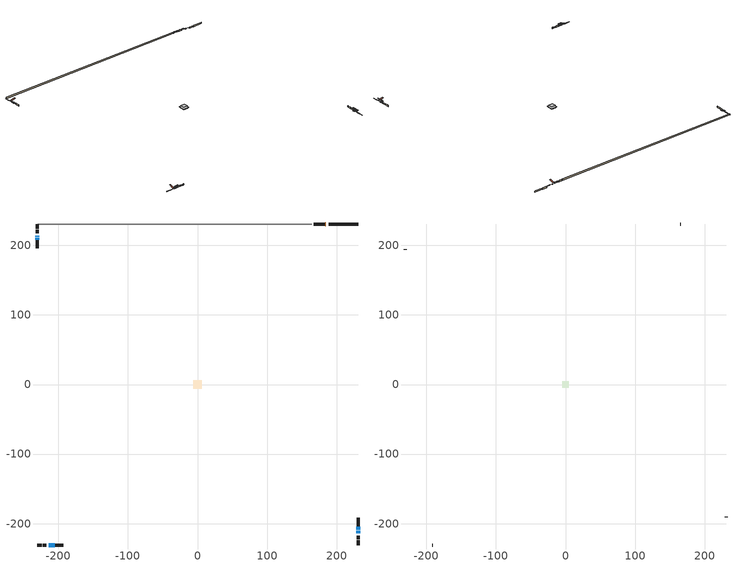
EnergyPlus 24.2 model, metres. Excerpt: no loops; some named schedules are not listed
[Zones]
conditioned space
 floor outside (Floor1 construction): -0.3,-0.3 -0.3,0.3 0.3,0.3 0.3,-0.3 z0.61
 floor adiabatic (AdiabaticFloorConstruction): -5.99,-5.99 -5.99,5.99 5.99,5.99 5.99,-5.99 z0.61
 floor foundation (Slab1 construction): -5.03,-5.03 -5.03,5.03 5.03,5.03 5.03,-5.03 z-1.68
 floor foundation (Slab1 construction 1): -3.5,-3.5 -3.5,3.5 3.5,3.5 3.5,-3.5 z-1.68
 wall outside (RimJoist1 construction): 201.78,230.76 194.69,230.76 / -230.76,-230.76 -223.67,-230.76 / -230.76,230.76 -230.76,223.67 / 230.76,-230.76 230.76,-223.67 z0.61:0.91
 wall outside (RimJoist2 construction): 193.76,230.76 188.67,230.76 / -222.74,-230.76 -217.66,-230.76 / -230.76,222.74 -230.76,217.66 / 230.76,-222.74 230.76,-217.66 z0.61:0.91
 wall outside (AdiabaticWallConstruction 1): 184.59,230.76 183.94,230.76 z0.61:2.64
 wall outside (AdiabaticWallConstruction): -213.58,-230.76 -213.22,-230.76 z0.61:1.83; -212.3,-230.76 -211.23,-230.76 z0.61:1.25; -230.76,213.58 -230.76,212.18 z0.61:1.7; -230.76,211.25 -230.76,210.16 z0.61:1.35; 230.76,-213.58 230.76,-212.3 z0.61:0.94; 230.76,-211.38 230.76,-210.1 z0.61:2.21; 230.76,-209.18 230.76,-207.65 z0.61:2.64; -210.3,-230.76 -209.54,-230.76 z0.61:1.37; -208.61,-230.76 -207.52,-230.76 / -206.59,-230.76 -205.5,-230.76 z0.61:2.52; -230.76,209.23 -230.76,208.37 z0.61:2.11; 230.76,-206.72 230.76,-204.44 z0.61:1.47
 wall outside (Wall1 construction): 183.01,230.76 178.17,230.76 / -204.57,-230.76 -199.73,-230.76 / -230.76,207.44 -230.76,202.6 / 230.76,-203.51 230.76,-198.67 z0.61:3.05
 wall outside (Wall3 construction): 172.96,230.76 166.89,230.76 / -198.8,-230.76 -192.73,-230.76 / -230.76,201.67 -230.76,195.6 / 230.76,-197.74 230.76,-191.67 z0.61:3.05
 wall foundation (FoundationWall1 construction): 212.47,230.76,-1.68 212.47,230.76,0.61 228.93,230.76,0.61 228.93,230.76,0.38 230.76,230.76,0.38 230.76,230.76,-1.68
 wall foundation (FoundationWall2 construction): 211.54,230.76 202.7,230.76 z-1.68:0.61
 wall othersidecoefficients (Wall2 construction): 177.24,230.76 173.89,230.76 z0.61:3.05
 wall adiabatic (Wall5 construction): 164.2,230.76 -229.83,230.76 z0.61:3.05
 window (WindowConstruction 10): -213.57,-230.76 -213.22,-230.76 z0.61:1.83
 window (WindowConstruction 7): -212.3,-230.76 -211.23,-230.76 z0.61:1.24
 window (WindowConstruction 8): -230.76,213.57 -230.76,212.18 z0.61:1.7
 window (WindowConstruction 9): -230.76,211.25 -230.76,210.16 z0.61:1.35
 window (WindowConstruction 11): 230.76,-213.57 230.76,-212.3 z0.61:0.94
 window (WindowConstruction): 230.76,-211.38 230.76,-210.1 z0.61:2.21
 window (WindowConstruction 1): 230.76,-209.18 230.76,-207.65 z0.61:2.64
 window (WindowConstruction 2): -210.3,-230.76 -209.54,-230.76 z0.61:1.37
 window (WindowConstruction 3): -208.61,-230.76 -207.52,-230.76 z0.61:2.51
 window (WindowConstruction 4): -230.76,209.23 -230.76,208.37 z0.61:2.11
 window (WindowConstruction 5): 230.76,-206.72 230.76,-204.44 z0.61:1.47
 window (WindowConstruction 6): -206.59,-230.76 -205.5,-230.76 z0.61:2.51
 door (Door): 184.59,230.76 183.94,230.76 z0.61:2.64
 ceiling adiabatic (AdiabaticFloorConstruction): 5.99,-5.99 5.99,5.99 -5.99,5.99 -5.99,-5.99 z0.61
attic - vented
 floor to conditioned space (Floor2 construction Reversed): -4.33,-4.33 -4.33,4.33 4.33,4.33 4.33,-4.33 z3.05
 wall outside (Wall4 construction): 165.96,230.76 165.13,230.76 / -191.8,-230.76 -190.96,-230.76 / -230.76,194.67 -230.76,193.83 / 230.76,-190.74 230.76,-189.9 z0.61:3.05
 roof outside (Roof1 construction): 185.52,230.76,3.05 185.52,222.32,5.86 187.74,222.32,5.86 187.74,230.76,3.05; -214.5,-230.76,3.05 -214.5,-222.32,5.86 -216.73,-222.32,5.86 -216.73,-230.76,3.05; -230.76,214.5,3.05 -222.32,214.5,5.86 -222.32,216.73,5.86 -230.76,216.73,3.05; 230.76,-214.5,3.05 222.32,-214.5,5.86 222.32,-216.73,5.86 230.76,-216.73,3.05
shading: -209.71,-230.76 -213.82,-230.76 -213.82,-231.22 -209.71,-231.22 z2.76; -230.76,212.03 -230.76,213.72 -231.22,213.72 -231.22,212.03 z1.85; -230.76,210.01 -230.76,211.4 -231.22,211.4 -231.22,210.01 z1.5; 230.76,-207.13 230.76,-218.75 231.22,-218.75 231.22,-207.13 z6.12; 230.76,-207.36 230.76,-214.12 231.22,-214.12 231.22,-207.36 z4.95; 230.76,-204.91 230.76,-211.92 231.22,-211.92 231.22,-204.91 z5.38; -206.8,-230.76 -213.04,-230.76 -213.04,-231.22 -206.8,-231.22 z4.11; -204.78,-230.76 -211.35,-230.76 -211.35,-231.22 -204.78,-231.22 z5.26; -230.76,208.22 -230.76,209.38 -231.22,209.38 -231.22,208.22 z2.26; 230.76,-204.29 230.76,-206.87 231.22,-206.87 231.22,-204.29 z1.62; -204.59,-230.76 -207.5,-230.76 -207.5,-231.22 -204.59,-231.22 z3.43
[Building]
Building 1: Terrain=Suburbs
[Site:Location]
Toronto City Centre_ON: Latitude {deg}=43.63; Longitude {deg}=-79.39; Time Zone {hr}=-5; Elevation {m}=77; Keep Site Location Information=Yes
[Site:GroundTemperature:Shallow]
5.01852, 3.26908, 3.12898, 3.95918, 7.29196, 10.6092, 13.4851, 15.3069, 15.4617, 13.9799, 11.1774, 7.9619
[Site:WaterMainsTemperature]
Calculation Method=Schedule; Temperature Schedule=mains temperature schedule
[Material] Roughness=Rough; Thermal Absorptance=0.9
Name | Thickness {m} | Conductivity {W/m-K} | Density {kg/m3} | Specific Heat {J/kg-K} | Solar Absorptance | Visible Absorptance
asphalt or fiberglass shingles | 0.00635 | 0.162714 | 1121.4 | 1465.45 | 0.4 | 0.4
ceiling loosefill ins | 0.0846667 | 0.0480833 | 16.02 | 1046.75 | 0.7 | 0.7
ceiling stud and cavity | 0.1397 | 0.0989241 | 65.682 | 1177.47 | 0.7 | 0.7
concrete 4.0 in. | 0.1016 | 1.803125 | 2242.8 | 837.4 | 0.7 | 0.7
concrete 8.0 in. | 0.2032 | 1.803125 | 2242.8 | 837.4 | 0.7 | 0.7
door material | 0.04445 | 0.053851 | 512.64 | 1214.23 | 0.7 | 0.7
exterior vertical ins | 0.0457286 | 0.029427 | 32.04 | 1214.23 | 0.7 | 0.7
exterior vertical ins 1 | 0.00516235 | 0.029427 | 32.04 | 1214.23 | 0.7 | 0.7
floor covering | 0.0127 | 0.0433444 | 54.468 | 1339.84 | 0.6 | 0.6
floor rigid ins; rim joist rigid ins; wall rigid ins | 0.051816 | 0.029427 | 32.04 | 1214.23 | 0.7 | 0.7
floor rigid ins 1; wall rigid ins 2 | 0.512978 | 0.029427 | 32.04 | 1214.23 | 0.7 | 0.7
floor stud and cavity | 0.1397 | 0.0894249 | 92.3553 | 1139.71 | 0.7 | 0.7
floor stud and cavity 1 | 0.1397 | 1.75129 | 37.0049 | 1207.88 | 0.7 | 0.7
furniture material conditioned space 1 | 0.1524 | 0.115458 | 640.8 | 1214.23 | 0.6 | 0.6
gypsum board | 0.0127 | 0.160291 | 801 | 837.4 | 0.6 | 0.6
gypsum board 1 | 0.0127 | 0.160291 | 801 | 837.4 | 0.7 | 0.7
osb sheathing 0.5 in. | 0.0127 | 0.115458 | 512.64 | 1214.23 | 0.7 | 0.7
osb sheathing 0.75 in. | 0.01905 | 0.115458 | 512.64 | 1214.23 | 0.7 | 0.7
osb sheathing 2.0 in. | 0.0508 | 0.115458 | 512.64 | 1214.23 | 0.7 | 0.7
rim joist stud and cavity | 0.0508 | 0.0451784 | 125.044 | 1163.47 | 0.6 | 0.6
rim joist stud and cavity 1 | 0.0508 | 0.0352871 | 125.044 | 1163.47 | 0.6 | 0.6
wall rigid ins 1 | 0.051816 | 0.029427 | 32.04 | 1214.23 | 0.4 | 0.4
wall stud and cavity | 0.1397 | 0.168448 | 139.0536 | 1170.24 | 0.7 | 0.7
wall stud and cavity 1 | 0.1397 | 0.220667 | 139.0536 | 1170.24 | 0.7 | 0.7
wall stud and cavity 2 | 0.1397 | 0.224124 | 139.0536 | 1170.24 | 0.7 | 0.7
wall stud and cavity 3 | 0.0889 | 6.1454 | 50.32683 | 1063.81 | 0.6 | 0.6
wall stud and cavity 4 | 0.1397 | 0.177674 | 139.0536 | 1170.24 | 0.7 | 0.7
wall stud and cavity 5 | 0.0889 | 0.380278 | 52.3479 | 1209.89 | 0.7 | 0.7
wall stud and cavity 6 | 0.0889 | 0.391764 | 83.0341 | 1211.67 | 0.7 | 0.7
wood siding | 0.0254 | 0.102417 | 544.68 | 1172.36 | 0.4 | 0.4
wood siding 1 | 0.00254 | 0.102417 | 544.68 | 1172.36 | 0.4 | 0.4
wood siding 2; wood siding 3; wood siding 4 | 0.0254 | 0.102417 | 544.68 | 1172.36 | 0.7 | 0.7
[WindowMaterial:SimpleGlazingSystem]
Name | U-Factor {W/m2-K} | Solar Heat Gain Coefficient
WindowMaterial | 3.04965 | 0.62
WindowMaterial 1 | 2.248488 | 0.54
WindowMaterial 10 | 2.79869 | 0.29
WindowMaterial 2 | 2.43132 | 0.48
WindowMaterial 3 | 3.05249 | 0.62
WindowMaterial 4 | 2.18206 | 0.61
WindowMaterial 5 | 2.43813 | 0.5
WindowMaterial 6 | 2.56191 | 0.42
WindowMaterial 7 | 3.05874 | 0.6
WindowMaterial 8 | 2.481286 | 0.48
WindowMaterial 9 | 4.7434 | 0.64
[Construction]
AdiabaticFloorConstruction: floor stud and cavity 1, floor rigid ins 1, osb sheathing 0.75 in., floor covering
AdiabaticWallConstruction: wood siding 3, wall rigid ins 2, wall stud and cavity 5, gypsum board
AdiabaticWallConstruction 1: wood siding 4, wall rigid ins 2, wall stud and cavity 5, gypsum board
Door: door material
Floor1 construction: floor stud and cavity, floor rigid ins, osb sheathing 0.75 in., floor covering
Floor2 construction Reversed: gypsum board, ceiling stud and cavity, ceiling loosefill ins
FoundationWall1 construction; FoundationWall2 construction: concrete 8.0 in., gypsum board 1
furniture construction conditioned space 1: furniture material conditioned space 1
PartitionWallConstruction: gypsum board, wall stud and cavity 6, gypsum board
RimJoist1 construction: wood siding 2, osb sheathing 2.0 in., rim joist stud and cavity
RimJoist2 construction: wood siding 2, rim joist rigid ins, osb sheathing 2.0 in., rim joist stud and cavity 1
Roof1 construction: asphalt or fiberglass shingles
Slab1 construction; Slab1 construction 1: concrete 4.0 in.
Wall1 construction: wood siding, wall rigid ins, osb sheathing 0.5 in., wall stud and cavity, gypsum board
Wall2 construction: wall rigid ins 1, osb sheathing 0.5 in., wall stud and cavity 1, gypsum board
Wall3 construction: wood siding, wall rigid ins, osb sheathing 0.5 in., wall stud and cavity 2, gypsum board
Wall4 construction: wood siding 1, wall stud and cavity 3
Wall5 construction: wall rigid ins 1, osb sheathing 0.5 in., wall stud and cavity 4, gypsum board
WindowConstruction: WindowMaterial
WindowConstruction 1: WindowMaterial 1
WindowConstruction 10: WindowMaterial 9
WindowConstruction 11: WindowMaterial 10
WindowConstruction 2: WindowMaterial 2
WindowConstruction 3; WindowConstruction 6: WindowMaterial 3
WindowConstruction 4: WindowMaterial 4
WindowConstruction 5: WindowMaterial 5
WindowConstruction 7: WindowMaterial 6
WindowConstruction 8: WindowMaterial 7
WindowConstruction 9: WindowMaterial 8
[Zone] Multiplier=1; Part of Total Floor Area=Yes
Name | Volume {m3}
attic - vented | 34.2806
conditioned space | 557.7
[Space]
Name | Zone | Volume {m3}
attic - vented 1 | attic - vented | 34.2806
conditioned space 1 | conditioned space | 557.7
[ZoneInfiltration:EffectiveLeakageArea]
infil attic - vented 1: Zone or Space=attic - vented 1; Schedule=Always On Discrete; Effective Air Leakage Area {cm2}=3160.84; Stack Coefficient=0.000365174; Wind Coefficient=1.29113e-05
[ZoneMixing]
whole house fan mix: Zone or Space=attic - vented; Schedule=Always On Continuous; Design Flow Rate Calculation Method=Flow/Zone; Design Flow Rate {m3/s}=0; Source Zone or Space=conditioned space
[SurfaceProperty:ExposedFoundationPerimeter] Exposed Perimeter Calculation Method=TotalExposedPerimeter
Name | Total Exposed Perimeter {m}
Slab1 | 18.288
Slab1 1 | 8.83899
[SurfaceProperty:OtherSideCoefficients]
other non-freezing space: Combined Convective/Radiative Film Coefficient {W/m2-K}=8.35; Constant Temperature Coefficient=1; External Dry-Bulb Temperature Coefficient=0; Ground Temperature Coefficient=0; Wind Speed Coefficient=0; Zone Air Temperature Coefficient=0; Constant Temperature Schedule=other non-freezing space; Previous Other Side Temperature Coefficient=0
[InternalMass] Zone or ZoneList=conditioned space; Space or SpaceList=conditioned space 1
Name | Construction | Surface Area {m2}
furniture mass conditioned space 1 | furniture construction conditioned space 1 | 117.564
partition wall mass | PartitionWallConstruction | 293.909
[Lights]
interior lighting: Zone or ZoneList or Space or SpaceList=conditioned space 1; Schedule=interior lighting schedule; Design Level Calculation Method=LightingLevel; Lighting Level {W}=343.2; Return Air Fraction=0; Fraction Radiant=0.6; Fraction Visible=0.2; Fraction Replaceable=1
[People]
occupants: Zone or ZoneList or Space or SpaceList=conditioned space 1; Number of People Schedule=occupants schedule; Number of People Calculation Method=People; Number of People=3; Fraction Radiant=0.314171; Sensible Heat Fraction=0.56303; Activity Level Schedule=occupants activity schedule; Carbon Dioxide Generation Rate {m3/s-W}=0; Enable ASHRAE 55 Comfort Warnings=No; Mean Radiant Temperature Calculation Type=EnclosureAveraged
[ElectricEquipment] Zone or ZoneList or Space or SpaceList=conditioned space 1; Design Level Calculation Method=EquipmentLevel
Name | Schedule | Design Level {W} | Fraction Latent | Fraction Radiant | Fraction Lost
clothes dryer | clothes dryer schedule | 140.772 | 0.015 | 0.081 | 0.85
clothes washer | clothes washer schedule | 32.1985 | 0.03 | 0.162 | 0.7
cooking range | cooking range schedule | 208.969 | 0.08 | 0.432 | 0.2
dishwasher | dishwasher schedule | 66.8632 | 0.3 | 0.18 | 0.4
fridge | fridge schedule | 72.9452 | 0 | 0.6 | 0
mech vent bath fan 0 | mech vent bath fan 0 schedule | 50.2 | 0 | 0 | 1
mech vent bath fan 1 | mech vent bath fan 1 schedule | 50.2 | 0 | 0 | 1
mech vent house fan | mech vent house fan schedule | 0 | 0 | 0 | 1
mech vent house fan cfis | mech vent house fan cfis schedule | 0 | 0 | 0 | 0
misc plug loads | misc plug loads schedule | 494.7 | 0.045 | 0.513 | 0.1
whole house fan | Always On Discrete | 0 | 0 | 0 | 1
[OtherEquipment] Zone or ZoneList or Space or SpaceList=conditioned space 1; Design Level Calculation Method=EquipmentLevel
Name | Fuel Type | Schedule | Design Level {W} | Fraction Latent | Fraction Radiant | Fraction Lost
clothes dryer 1 | Electricity | clothes dryer schedule | 0 | 0.015 | 0.081 | 0.85
cooking range 1 | Electricity | cooking range schedule | 0 | 0.08 | 0.432 | 0.2
general water use latent | None | general water use schedule | 59.3978 | 1 | 0 | 0
general water use sensible | None | general water use schedule | -58.539 | 0 | 0.6 | 0
mech vent house fan latent load | None | Always On Discrete | 0 | 1 | 0 | 0
mech vent house fan sensible load | None | Always On Discrete | 0 | 0 | 0 | 0
water heater energy adjustment1 | NaturalGas | Always On Discrete | 0.01 | 0 | 0 | 1
[ZoneInfiltration:DesignFlowRate] Zone or ZoneList or Space or SpaceList=conditioned space 1; Schedule=Always On Discrete; Design Flow Rate Calculation Method=Flow/Zone; Design Flow Rate {m3/s}=0
infil flow; natural vent flow; whole house fan flow
[Foundation:Kiva] Initial Indoor Air Temperature {C}=18; Wall Height Above Grade {m}=0.609996; Wall Depth Below Slab {m}=0.2032; Custom Block Depth 1 {m}=2.28999; Custom Block X Position 1 {m}=0.2159; Custom Block Z Position 1 {m}=0
Name | Custom Block Material Name 1
Foundation Kiva 1 | exterior vertical ins
Foundation Kiva 2 | exterior vertical ins 1
[Foundation:Kiva:Settings]
Soil Conductivity {W/m-K}=0.849921; Soil Density {kg/m3}=1842.3; Soil Specific Heat {J/kg-K}=418.7; Ground Solar Absorptivity=0.9; Ground Thermal Absorptivity=0.9; Ground Surface Roughness {m}=0.03; Far-Field Width {m}=40; Deep-Ground Boundary Condition=ZeroFlux; Deep-Ground Depth {m}=40; Minimum Cell Dimension {m}=0.2; Maximum Cell Growth Coefficient=3; Simulation Timestep=Timestep
[Exterior:Lights]
exterior lighting: Schedule=exterior lighting schedule; Design Level {W}=75.6
[Schedule:Constant]
Name | Hourly Value
Always On Continuous; mech vent house fan schedule; mech vent house fan cfis schedule; Always On Discrete | 1
other non-freezing space; fridge schedule | 0
occupants activity schedule | 117.228
[Schedule:Week:Daily]
interior lighting schedule Week Rule - Jan1-Jan27: interior lighting schedule day, interior lighting schedule day, interior lighting schedule day, interior lighting schedule day, interior lighting schedule day, interior lighting schedule day, interior lighting schedule day, interior lighting schedule default day, interior lighting schedule default day, interior lighting schedule default day, interior lighting schedule default day, interior lighting schedule default day
interior lighting schedule Week Rule - Jan28-Feb3: interior lighting schedule day, interior lighting schedule day, interior lighting schedule day, interior lighting schedule day, interior lighting schedule day 1, interior lighting schedule day 1, interior lighting schedule day 1, interior lighting schedule default day, interior lighting schedule default day, interior lighting schedule default day, interior lighting schedule default day, interior lighting schedule default day
interior lighting schedule Week Rule - Feb4-Feb24: interior lighting schedule day 1, interior lighting schedule day 1, interior lighting schedule day 1, interior lighting schedule day 1, interior lighting schedule day 1, interior lighting schedule day 1, interior lighting schedule day 1, interior lighting schedule default day, interior lighting schedule default day, interior lighting schedule default day, interior lighting schedule default day, interior lighting schedule default day
interior lighting schedule Week Rule - Feb25-Mar3: interior lighting schedule day 1, interior lighting schedule day 1, interior lighting schedule day 1, interior lighting schedule day 1, interior lighting schedule day 2, interior lighting schedule day 2, interior lighting schedule day 2, interior lighting schedule default day, interior lighting schedule default day, interior lighting schedule default day, interior lighting schedule default day, interior lighting schedule default day
interior lighting schedule Week Rule - Mar4-Mar31: interior lighting schedule day 2, interior lighting schedule day 2, interior lighting schedule day 2, interior lighting schedule day 2, interior lighting schedule day 2, interior lighting schedule day 2, interior lighting schedule day 2, interior lighting schedule default day, interior lighting schedule default day, interior lighting schedule default day, interior lighting schedule default day, interior lighting schedule default day
interior lighting schedule Week Rule - Apr1-Apr28: interior lighting schedule day 3, interior lighting schedule day 3, interior lighting schedule day 3, interior lighting schedule day 3, interior lighting schedule day 3, interior lighting schedule day 3, interior lighting schedule day 3, interior lighting schedule default day, interior lighting schedule default day, interior lighting schedule default day, interior lighting schedule default day, interior lighting schedule default day
interior lighting schedule Week Rule - Apr29-May5: interior lighting schedule day 3, interior lighting schedule day 3, interior lighting schedule day 4, interior lighting schedule day 4, interior lighting schedule day 4, interior lighting schedule day 4, interior lighting schedule day 4, interior lighting schedule default day, interior lighting schedule default day, interior lighting schedule default day, interior lighting schedule default day, interior lighting schedule default day
interior lighting schedule Week Rule - May6-May26: interior lighting schedule day 4, interior lighting schedule day 4, interior lighting schedule day 4, interior lighting schedule day 4, interior lighting schedule day 4, interior lighting schedule day 4, interior lighting schedule day 4, interior lighting schedule default day, interior lighting schedule default day, interior lighting schedule default day, interior lighting schedule default day, interior lighting schedule default day
interior lighting schedule Week Rule - May27-Jun2: interior lighting schedule day 4, interior lighting schedule day 4, interior lighting schedule day 4, interior lighting schedule day 4, interior lighting schedule day 4, interior lighting schedule day 5, interior lighting schedule day 5, interior lighting schedule default day, interior lighting schedule default day, interior lighting schedule default day, interior lighting schedule default day, interior lighting schedule default day
interior lighting schedule Week Rule - Jun3-Jun30: interior lighting schedule day 5, interior lighting schedule day 5, interior lighting schedule day 5, interior lighting schedule day 5, interior lighting schedule day 5, interior lighting schedule day 5, interior lighting schedule day 5, interior lighting schedule default day, interior lighting schedule default day, interior lighting schedule default day, interior lighting schedule default day, interior lighting schedule default day
interior lighting schedule Week Rule - Jul1-Jul28: interior lighting schedule day 6, interior lighting schedule day 6, interior lighting schedule day 6, interior lighting schedule day 6, interior lighting schedule day 6, interior lighting schedule day 6, interior lighting schedule day 6, interior lighting schedule default day, interior lighting schedule default day, interior lighting schedule default day, interior lighting schedule default day, interior lighting schedule default day
interior lighting schedule Week Rule - Jul29-Aug4: interior lighting schedule day 6, interior lighting schedule day 6, interior lighting schedule day 6, interior lighting schedule day 7, interior lighting schedule day 7, interior lighting schedule day 7, interior lighting schedule day 7, interior lighting schedule default day, interior lighting schedule default day, interior lighting schedule default day, interior lighting schedule default day, interior lighting schedule default day
interior lighting schedule Week Rule - Aug5-Aug25: interior lighting schedule day 7, interior lighting schedule day 7, interior lighting schedule day 7, interior lighting schedule day 7, interior lighting schedule day 7, interior lighting schedule day 7, interior lighting schedule day 7, interior lighting schedule default day, interior lighting schedule default day, interior lighting schedule default day, interior lighting schedule default day, interior lighting schedule default day
interior lighting schedule Week Rule - Aug26-Sep1: interior lighting schedule day 7, interior lighting schedule day 7, interior lighting schedule day 7, interior lighting schedule day 7, interior lighting schedule day 7, interior lighting schedule day 7, interior lighting schedule day 8, interior lighting schedule default day, interior lighting schedule default day, interior lighting schedule default day, interior lighting schedule default day, interior lighting schedule default day
interior lighting schedule Week Rule - Sep2-Sep29: interior lighting schedule day 8, interior lighting schedule day 8, interior lighting schedule day 8, interior lighting schedule day 8, interior lighting schedule day 8, interior lighting schedule day 8, interior lighting schedule day 8, interior lighting schedule default day, interior lighting schedule default day, interior lighting schedule default day, interior lighting schedule default day, interior lighting schedule default day
interior lighting schedule Week Rule - Sep30-Oct6: interior lighting schedule day 8, interior lighting schedule day 9, interior lighting schedule day 9, interior lighting schedule day 9, interior lighting schedule day 9, interior lighting schedule day 9, interior lighting schedule day 9, interior lighting schedule default day, interior lighting schedule default day, interior lighting schedule default day, interior lighting schedule default day, interior lighting schedule default day
interior lighting schedule Week Rule - Oct7-Oct27: interior lighting schedule day 9, interior lighting schedule day 9, interior lighting schedule day 9, interior lighting schedule day 9, interior lighting schedule day 9, interior lighting schedule day 9, interior lighting schedule day 9, interior lighting schedule default day, interior lighting schedule default day, interior lighting schedule default day, interior lighting schedule default day, interior lighting schedule default day
interior lighting schedule Week Rule - Oct28-Nov3: interior lighting schedule day 9, interior lighting schedule day 9, interior lighting schedule day 9, interior lighting schedule day 9, interior lighting schedule day 10, interior lighting schedule day 10, interior lighting schedule day 10, interior lighting schedule default day, interior lighting schedule default day, interior lighting schedule default day, interior lighting schedule default day, interior lighting schedule default day
interior lighting schedule Week Rule - Nov4-Nov24: interior lighting schedule day 10, interior lighting schedule day 10, interior lighting schedule day 10, interior lighting schedule day 10, interior lighting schedule day 10, interior lighting schedule day 10, interior lighting schedule day 10, interior lighting schedule default day, interior lighting schedule default day, interior lighting schedule default day, interior lighting schedule default day, interior lighting schedule default day
interior lighting schedule Week Rule - Nov25-Dec1: interior lighting schedule day 10, interior lighting schedule day 10, interior lighting schedule day 10, interior lighting schedule day 10, interior lighting schedule day 10, interior lighting schedule day 10, interior lighting schedule day 11, interior lighting schedule default day, interior lighting schedule default day, interior lighting schedule default day, interior lighting schedule default day, interior lighting schedule default day
interior lighting schedule Week Rule - Dec2-Dec31: interior lighting schedule day 11, interior lighting schedule day 11, interior lighting schedule day 11, interior lighting schedule day 11, interior lighting schedule day 11, interior lighting schedule day 11, interior lighting schedule day 11, interior lighting schedule default day, interior lighting schedule default day, interior lighting schedule default day, interior lighting schedule default day, interior lighting schedule default day
occupants schedule Week Rule - Jan1-Dec31: occupants schedule day, occupants schedule day, occupants schedule day, occupants schedule day, occupants schedule day, occupants schedule day, occupants schedule day, occupants schedule default day, occupants schedule default day, occupants schedule default day, occupants schedule default day, occupants schedule default day
clothes dryer schedule Week Rule - Jan1-Dec31: clothes dryer schedule day, clothes dryer schedule day, clothes dryer schedule day, clothes dryer schedule day, clothes dryer schedule day, clothes dryer schedule day, clothes dryer schedule day, clothes dryer schedule default day, clothes dryer schedule default day, clothes dryer schedule default day, clothes dryer schedule default day, clothes dryer schedule default day
clothes washer schedule Week Rule - Jan1-Dec31: clothes washer schedule day, clothes washer schedule day, clothes washer schedule day, clothes washer schedule day, clothes washer schedule day, clothes washer schedule day, clothes washer schedule day, clothes washer schedule default day, clothes washer schedule default day, clothes washer schedule default day, clothes washer schedule default day, clothes washer schedule default day
cooking range schedule Week Rule - Jan1-Dec31: cooking range schedule day, cooking range schedule day, cooking range schedule day, cooking range schedule day, cooking range schedule day, cooking range schedule day, cooking range schedule day, cooking range schedule default day, cooking range schedule default day, cooking range schedule default day, cooking range schedule default day, cooking range schedule default day
dishwasher schedule Week Rule - Jan1-Dec31: dishwasher schedule day, dishwasher schedule day, dishwasher schedule day, dishwasher schedule day, dishwasher schedule day, dishwasher schedule day, dishwasher schedule day, dishwasher schedule default day, dishwasher schedule default day, dishwasher schedule default day, dishwasher schedule default day, dishwasher schedule default day
mech vent bath fan 0 schedule Week Rule - Jan1-Dec31: mech vent bath fan 0 schedule day, mech vent bath fan 0 schedule day, mech vent bath fan 0 schedule day, mech vent bath fan 0 schedule day, mech vent bath fan 0 schedule day, mech vent bath fan 0 schedule day, mech vent bath fan 0 schedule day, mech vent bath fan 0 schedule default day, mech vent bath fan 0 schedule default day, mech vent bath fan 0 schedule default day, mech vent bath fan 0 schedule default day, mech vent bath fan 0 schedule default day
mech vent bath fan 1 schedule Week Rule - Jan1-Dec31: mech vent bath fan 1 schedule day, mech vent bath fan 1 schedule day, mech vent bath fan 1 schedule day, mech vent bath fan 1 schedule day, mech vent bath fan 1 schedule day, mech vent bath fan 1 schedule day, mech vent bath fan 1 schedule day, mech vent bath fan 1 schedule default day, mech vent bath fan 1 schedule default day, mech vent bath fan 1 schedule default day, mech vent bath fan 1 schedule default day, mech vent bath fan 1 schedule default day
misc plug loads schedule Week Rule - Jan1-Dec31: misc plug loads schedule day, misc plug loads schedule day, misc plug loads schedule day, misc plug loads schedule day, misc plug loads schedule day, misc plug loads schedule day, misc plug loads schedule day, misc plug loads schedule default day, misc plug loads schedule default day, misc plug loads schedule default day, misc plug loads schedule default day, misc plug loads schedule default day
general water use schedule Week Rule - Jan1-Dec31: general water use schedule day, general water use schedule day, general water use schedule day, general water use schedule day, general water use schedule day, general water use schedule day, general water use schedule day, general water use schedule default day, general water use schedule default day, general water use schedule default day, general water use schedule default day, general water use schedule default day
exterior lighting schedule Week Rule - Jan1-Jan27: exterior lighting schedule day, exterior lighting schedule day, exterior lighting schedule day, exterior lighting schedule day, exterior lighting schedule day, exterior lighting schedule day, exterior lighting schedule day, exterior lighting schedule default day, exterior lighting schedule default day, exterior lighting schedule default day, exterior lighting schedule default day, exterior lighting schedule default day
exterior lighting schedule Week Rule - Jan28-Feb3: exterior lighting schedule day, exterior lighting schedule day, exterior lighting schedule day, exterior lighting schedule day, exterior lighting schedule day 1, exterior lighting schedule day 1, exterior lighting schedule day 1, exterior lighting schedule default day, exterior lighting schedule default day, exterior lighting schedule default day, exterior lighting schedule default day, exterior lighting schedule default day
exterior lighting schedule Week Rule - Feb4-Feb24: exterior lighting schedule day 1, exterior lighting schedule day 1, exterior lighting schedule day 1, exterior lighting schedule day 1, exterior lighting schedule day 1, exterior lighting schedule day 1, exterior lighting schedule day 1, exterior lighting schedule default day, exterior lighting schedule default day, exterior lighting schedule default day, exterior lighting schedule default day, exterior lighting schedule default day
exterior lighting schedule Week Rule - Feb25-Mar3: exterior lighting schedule day 1, exterior lighting schedule day 1, exterior lighting schedule day 1, exterior lighting schedule day 1, exterior lighting schedule day 2, exterior lighting schedule day 2, exterior lighting schedule day 2, exterior lighting schedule default day, exterior lighting schedule default day, exterior lighting schedule default day, exterior lighting schedule default day, exterior lighting schedule default day
exterior lighting schedule Week Rule - Mar4-Mar31: exterior lighting schedule day 2, exterior lighting schedule day 2, exterior lighting schedule day 2, exterior lighting schedule day 2, exterior lighting schedule day 2, exterior lighting schedule day 2, exterior lighting schedule day 2, exterior lighting schedule default day, exterior lighting schedule default day, exterior lighting schedule default day, exterior lighting schedule default day, exterior lighting schedule default day
exterior lighting schedule Week Rule - Apr1-Apr28: exterior lighting schedule day 3, exterior lighting schedule day 3, exterior lighting schedule day 3, exterior lighting schedule day 3, exterior lighting schedule day 3, exterior lighting schedule day 3, exterior lighting schedule day 3, exterior lighting schedule default day, exterior lighting schedule default day, exterior lighting schedule default day, exterior lighting schedule default day, exterior lighting schedule default day
exterior lighting schedule Week Rule - Apr29-May5: exterior lighting schedule day 3, exterior lighting schedule day 3, exterior lighting schedule day 4, exterior lighting schedule day 4, exterior lighting schedule day 4, exterior lighting schedule day 4, exterior lighting schedule day 4, exterior lighting schedule default day, exterior lighting schedule default day, exterior lighting schedule default day, exterior lighting schedule default day, exterior lighting schedule default day
exterior lighting schedule Week Rule - May6-May26: exterior lighting schedule day 4, exterior lighting schedule day 4, exterior lighting schedule day 4, exterior lighting schedule day 4, exterior lighting schedule day 4, exterior lighting schedule day 4, exterior lighting schedule day 4, exterior lighting schedule default day, exterior lighting schedule default day, exterior lighting schedule default day, exterior lighting schedule default day, exterior lighting schedule default day
exterior lighting schedule Week Rule - May27-Jun2: exterior lighting schedule day 4, exterior lighting schedule day 4, exterior lighting schedule day 4, exterior lighting schedule day 4, exterior lighting schedule day 4, exterior lighting schedule day 5, exterior lighting schedule day 5, exterior lighting schedule default day, exterior lighting schedule default day, exterior lighting schedule default day, exterior lighting schedule default day, exterior lighting schedule default day
exterior lighting schedule Week Rule - Jun3-Jun30: exterior lighting schedule day 5, exterior lighting schedule day 5, exterior lighting schedule day 5, exterior lighting schedule day 5, exterior lighting schedule day 5, exterior lighting schedule day 5, exterior lighting schedule day 5, exterior lighting schedule default day, exterior lighting schedule default day, exterior lighting schedule default day, exterior lighting schedule default day, exterior lighting schedule default day
exterior lighting schedule Week Rule - Jul1-Jul28: exterior lighting schedule day 6, exterior lighting schedule day 6, exterior lighting schedule day 6, exterior lighting schedule day 6, exterior lighting schedule day 6, exterior lighting schedule day 6, exterior lighting schedule day 6, exterior lighting schedule default day, exterior lighting schedule default day, exterior lighting schedule default day, exterior lighting schedule default day, exterior lighting schedule default day
[Schedule:Year]
interior lighting schedule: interior lighting schedule Week Rule - Jan1-Jan27, 1, 1, 1, 27, interior lighting schedule Week Rule - Jan28-Feb3, 1, 28, 2, 3, interior lighting schedule Week Rule - Feb4-Feb24, 2, 4, 2, 24, interior lighting schedule Week Rule - Feb25-Mar3, 2, 25, 3, 3, interior lighting schedule Week Rule - Mar4-Mar31, 3, 4, 3, 31, interior lighting schedule Week Rule - Apr1-Apr28, 4, 1, 4, 28, interior lighting schedule Week Rule - Apr29-May5, 4, 29, 5, 5, interior lighting schedule Week Rule - May6-May26, 5, 6, 5, 26, interior lighting schedule Week Rule - May27-Jun2, 5, 27, 6, 2, interior lighting schedule Week Rule - Jun3-Jun30, 6, 3, 6, 30, interior lighting schedule Week Rule - Jul1-Jul28, 7, 1, 7, 28, interior lighting schedule Week Rule - Jul29-Aug4, 7, 29, 8, 4, interior lighting schedule Week Rule - Aug5-Aug25, 8, 5, 8, 25, interior lighting schedule Week Rule - Aug26-Sep1, 8, 26, 9, 1, interior lighting schedule Week Rule - Sep2-Sep29, 9, 2, 9, 29, interior lighting schedule Week Rule - Sep30-Oct6, 9, 30, 10, 6, interior lighting schedule Week Rule - Oct7-Oct27, 10, 7, 10, 27, interior lighting schedule Week Rule - Oct28-Nov3, 10, 28, 11, 3, interior lighting schedule Week Rule - Nov4-Nov24, 11, 4, 11, 24, interior lighting schedule Week Rule - Nov25-Dec1, 11, 25, 12, 1, interior lighting schedule Week Rule - Dec2-Dec31, 12, 2, 12, 31
occupants schedule: occupants schedule Week Rule - Jan1-Dec31, 1, 1, 12, 31
clothes dryer schedule: clothes dryer schedule Week Rule - Jan1-Dec31, 1, 1, 12, 31
clothes washer schedule: clothes washer schedule Week Rule - Jan1-Dec31, 1, 1, 12, 31
cooking range schedule: cooking range schedule Week Rule - Jan1-Dec31, 1, 1, 12, 31
dishwasher schedule: dishwasher schedule Week Rule - Jan1-Dec31, 1, 1, 12, 31
mech vent bath fan 0 schedule: mech vent bath fan 0 schedule Week Rule - Jan1-Dec31, 1, 1, 12, 31
mech vent bath fan 1 schedule: mech vent bath fan 1 schedule Week Rule - Jan1-Dec31, 1, 1, 12, 31
misc plug loads schedule: misc plug loads schedule Week Rule - Jan1-Dec31, 1, 1, 12, 31
general water use schedule: general water use schedule Week Rule - Jan1-Dec31, 1, 1, 12, 31
exterior lighting schedule: exterior lighting schedule Week Rule - Jan1-Jan27, 1, 1, 1, 27, exterior lighting schedule Week Rule - Jan28-Feb3, 1, 28, 2, 3, exterior lighting schedule Week Rule - Feb4-Feb24, 2, 4, 2, 24, exterior lighting schedule Week Rule - Feb25-Mar3, 2, 25, 3, 3, exterior lighting schedule Week Rule - Mar4-Mar31, 3, 4, 3, 31, exterior lighting schedule Week Rule - Apr1-Apr28, 4, 1, 4, 28, exterior lighting schedule Week Rule - Apr29-May5, 4, 29, 5, 5, exterior lighting schedule Week Rule - May6-May26, 5, 6, 5, 26, exterior lighting schedule Week Rule - May27-Jun2, 5, 27, 6, 2, exterior lighting schedule Week Rule - Jun3-Jun30, 6, 3, 6, 30, exterior lighting schedule Week Rule - Jul1-Jul28, 7, 1, 7, 28, exterior lighting schedule Week Rule - Jul29-Aug4, 7, 29, 8, 4, exterior lighting schedule Week Rule - Aug5-Aug25, 8, 5, 8, 25, exterior lighting schedule Week Rule - Aug26-Sep1, 8, 26, 9, 1, exterior lighting schedule Week Rule - Sep2-Sep29, 9, 2, 9, 29, exterior lighting schedule Week Rule - Sep30-Oct6, 9, 30, 10, 6, exterior lighting schedule Week Rule - Oct7-Oct27, 10, 7, 10, 27, exterior lighting schedule Week Rule - Oct28-Nov3, 10, 28, 11, 3, exterior lighting schedule Week Rule - Nov4-Nov24, 11, 4, 11, 24, exterior lighting schedule Week Rule - Nov25-Dec1, 11, 25, 12, 1, exterior lighting schedule Week Rule - Dec2-Dec31, 12, 2, 12, 31
[Schedule:Compact]
mains temperature schedule: Through: 01/01, For: AllDays, Until: 24:00, 8.80333, Through: 01/02, For: AllDays, Until: 24:00, 8.74333, Through: 01/03, For: AllDays, Until: 24:00, 8.68389, Through: 01/04, For: AllDays, Until: 24:00, 8.62611, Through: 01/05, For: AllDays, Until: 24:00, 8.56944, Through: 01/06, For: AllDays, Until: 24:00, 8.51389, Through: 01/07, For: AllDays, Until: 24:00, 8.45944, Through: 01/08, For: AllDays, Until: 24:00, 8.40611, Through: 01/09, For: AllDays, Until: 24:00, 8.35389, Through: 01/10, For: AllDays, Until: 24:00, 8.30278, Through: 01/11, For: AllDays, Until: 24:00, 8.25333, Through: 01/12, For: AllDays, Until: 24:00, 8.205, Through: 01/13, For: AllDays, Until: 24:00, 8.15778, Through: 01/14, For: AllDays, Until: 24:00, 8.11222, Through: 01/15, For: AllDays, Until: 24:00, 8.06778, Through: 01/16, For: AllDays, Until: 24:00, 8.02444, Through: 01/17, For: AllDays, Until: 24:00, 7.98222, Through: 01/18, For: AllDays, Until: 24:00, 7.94167, Through: 01/19, For: AllDays, Until: 24:00, 7.90222, Through: 01/20, For: AllDays, Until: 24:00, 7.86444, Through: 01/21, For: AllDays, Until: 24:00, 7.82778, Through: 01/22, For: AllDays, Until: 24:00, 7.79278, Through: 01/23, For: AllDays, Until: 24:00, 7.75889, Through: 01/24, For: AllDays, Until: 24:00, 7.72667, Through: 01/25, For: AllDays, Until: 24:00, 7.69556, Through: 01/26, For: AllDays, Until: 24:00, 7.66611, Through: 01/27, For: AllDays, Until: 24:00, 7.63778, Through: 01/28, For: AllDays, Until: 24:00, 7.61111, Through: 01/29, For: AllDays, Until: 24:00, 7.58556, Through: 01/30, For: AllDays, Until: 24:00, 7.56167, Through: 01/31, For: AllDays, Until: 24:00, 7.53944, Through: 02/01, For: AllDays, Until: 24:00, 7.51833, Through: 02/02, For: AllDays, Until: 24:00, 7.49889, Through: 02/03, For: AllDays, Until: 24:00, 7.48111, Through: 02/04, For: AllDays, Until: 24:00, 7.46444, Through: 02/05, For: AllDays, Until: 24:00, 7.44944, Through: 02/06, For: AllDays, Until: 24:00, 7.43556, Through: 02/07, For: AllDays, Until: 24:00, 7.42333, Through: 02/08, For: AllDays, Until: 24:00, 7.41278, Through: 02/09, For: AllDays, Until: 24:00, 7.40389, Through: 02/10, For: AllDays, Until: 24:00, 7.39611, Through: 02/11, For: AllDays, Until: 24:00, 7.39, Through: 02/12, For: AllDays, Until: 24:00, 7.38556, Through: 02/13, For: AllDays, Until: 24:00, 7.38222, Through: 02/14, For: AllDays, Until: 24:00, 7.38056, Through: 02/15, For: AllDays, Until: 24:00, 7.38056, Through: 02/16, For: AllDays, Until: 24:00, 7.38222, Through: 02/17, For: AllDays, Until: 24:00, 7.385, Through: 02/18, For: AllDays, Until: 24:00, 7.38944, Through: 02/19, For: AllDays, Until: 24:00, 7.395, Through: 02/20, For: AllDays, Until: 24:00, 7.40278, Through: 02/21, For: AllDays, Until: 24:00, 7.41167, Through: 02/22, For: AllDays, Until: 24:00, 7.42222, Through: 02/23, For: AllDays, Until: 24:00, 7.43389, Through: 02/24, For: AllDays, Until: 24:00, 7.44722, Through: 02/25, For: AllDays, Until: 24:00, 7.46222, Through: 02/26, For: AllDays, Until: 24:00, 7.47833, Through: 02/27, For: AllDays, Until: 24:00, 7.49611, Through: 02/28, For: AllDays, Until: 24:00, 7.51556, Through: 03/01, For: AllDays, Until: 24:00, 7.53667, Through: 03/02, For: AllDays, Until: 24:00, 7.55889, Through: 03/03, For: AllDays, Until: 24:00, 7.58222, Through: 03/04, For: AllDays, Until: 24:00, 7.60722, Through: 03/05, For: AllDays, Until: 24:00, 7.63389, Through: 03/06, For: AllDays, Until: 24:00, 7.66222, Through: 03/07, For: AllDays, Until: 24:00, 7.69111, Through: 03/08, For: AllDays, Until: 24:00, 7.72222, Through: 03/09, For: AllDays, Until: 24:00, 7.75444, Through: 03/10, For: AllDays, Until: 24:00, 7.78778, Through: 03/11, For: AllDays, Until: 24:00, 7.82278, Through: 03/12, For: AllDays, Until: 24:00, 7.85944, Through: 03/13, For: AllDays, Until: 24:00, 7.89722, Through: 03/14, For: AllDays, Until: 24:00, 7.93611, Through: 03/15, For: AllDays, Until: 24:00, 7.97667, Through: 03/16, For: AllDays, Until: 24:00, 8.01833, Through: 03/17, For: AllDays, Until: 24:00, 8.06167, Through: 03/18, For: AllDays, Until: 24:00, 8.10611, Through: 03/19, For: AllDays, Until: 24:00, 8.15167, Through: 03/20, For: AllDays, Until: 24:00, 8.19833, Through: 03/21, For: AllDays, Until: 24:00, 8.24667, Through: 03/22, For: AllDays, Until: 24:00, 8.29611, Through: 03/23, For: AllDays, Until: 24:00, 8.34667, Through: 03/24, For: AllDays, Until: 24:00, 8.39889, Through: 03/25, For: AllDays, Until: 24:00, 8.45167, Through: 03/26, For: AllDays, Until: 24:00, 8.50611, Through: 03/27, For: AllDays, Until: 24:00, 8.56167, Through: 03/28, For: AllDays, Until: 24:00, 8.61833, Through: 03/29, For: AllDays, Until: 24:00, 8.67611, Through: 03/30, For: AllDays, Until: 24:00, 8.735, Through: 03/31, For: AllDays, Until: 24:00, 8.795, Through: 04/01, For: AllDays, Until: 24:00, 8.85611, Through: 04/02, For: AllDays, Until: 24:00, 8.91833, Through: 04/03, For: AllDays, Until: 24:00, 8.98167, Through: 04/04, For: AllDays, Until: 24:00, 9.04556, Through: 04/05, For: AllDays, Until: 24:00, 9.11111, Through: 04/06, For: AllDays, Until: 24:00, 9.17722, Through: 04/07, For: AllDays, Until: 24:00, 9.24444, Through: 04/08, For: AllDays, Until: 24:00, 9.31222, Through: 04/09, For: AllDays, Until: 24:00, 9.38167, Through: 04/10, For: AllDays, Until: 24:00, 9.45167, Through: 04/11, For: AllDays, Until: 24:00, 9.52222, Through: 04/12, For: AllDays, Until: 24:00, 9.59444, Through: 04/13, For: AllDays, Until: 24:00, 9.66667, Through: 04/14, For: AllDays, Until: 24:00, 9.74, Through: 04/15, For: AllDays, Until: 24:00, 9.81444, Through: 04/16, For: AllDays, Until: 24:00, 9.88944, Through: 04/17, For: AllDays, Until: 24:00, 9.96556, Through: 04/18, For: AllDays, Until: 24:00, 10.0417, Through: 04/19, For: AllDays, Until: 24:00, 10.1189, Through: 04/20, For: AllDays, Until: 24:00, 10.1972, Through: 04/21, For: AllDays, Until: 24:00, 10.2756, Through: 04/22, For: AllDays, Until: 24:00, 10.355, Through: 04/23, For: AllDays, Until: 24:00, 10.435, Through: 04/24, For: AllDays, Until: 24:00, 10.515, Through: 04/25, For: AllDays, Until: 24:00, 10.5961, Through: 04/26, For: AllDays, Until: 24:00, 10.6778, Through: 04/27, For: AllDays, Until: 24:00, 10.76, Through: 04/28, For: AllDays, Until: 24:00, 10.8428, Through: 04/29, For: AllDays, Until: 24:00, 10.9261, Through: 04/30, For: AllDays, Until: 24:00, 11.0094, Through: 05/01, For: AllDays, Until: 24:00, 11.0933, Through: 05/02, For: AllDays, Until: 24:00, 11.1778, Through: 05/03, For: AllDays, Until: 24:00, 11.2628, Through: 05/04, For: AllDays, Until: 24:00, 11.3478, Through: 05/05, For: AllDays, Until: 24:00, 11.4333, Through: 05/06, For: AllDays, Until: 24:00, 11.5189, Through: 05/07, For: AllDays, Until: 24:00, 11.605, Through: 05/08, For: AllDays, Until: 24:00, 11.6917, Through: 05/09, For: AllDays, Until: 24:00, 11.7778, Through: 05/10, For: AllDays, Until: 24:00, 11.865, Through: 05/11, For: AllDays, Until: 24:00, 11.9517, Through: 05/12, For: AllDays, Until: 24:00, 12.0389, Through: 05/13, For: AllDays, Until: 24:00, 12.1261, Through: 05/14, For: AllDays, Until: 24:00, 12.2133, Through: 05/15, For: AllDays, Until: 24:00, 12.3006, Through: 05/16, For: AllDays, Until: 24:00, 12.3883, Through: 05/17, For: AllDays, Until: 24:00, 12.4756, Through: 05/18, For: AllDays, Until: 24:00, 12.5628, Through: 05/19, For: AllDays, Until: 24:00, 12.6506, Through: 05/20, For: AllDays, Until: 24:00, 12.7378, Through: 05/21, For: AllDays, Until: 24:00, 12.825, Through: 05/22, For: AllDays, Until: 24:00, 12.9122, Through: 05/23, For: AllDays, Until: 24:00, 12.9994, Through: 05/24, For: AllDays, Until: 24:00, 13.0861, Through: 05/25, For: AllDays, Until: 24:00, 13.1728, Through: 05/26, For: AllDays, Until: 24:00, 13.2594, Through: 05/27, For: AllDays, Until: 24:00, 13.3456, Through: 05/28, For: AllDays, Until: 24:00, 13.4317, Through: 05/29, For: AllDays, Until: 24:00, 13.5172, Through: 05/30, For: AllDays, Until: 24:00, 13.6028, Through: 05/31, For: AllDays, Until: 24:00, 13.6878, Through: 06/01, For: AllDays, Until: 24:00, 13.7722, Through: 06/02, For: AllDays, Until: 24:00, 13.8567, Through: 06/03, For: AllDays, Until: 24:00, 13.9406, Through: 06/04, For: AllDays, Until: 24:00, 14.0239, Through: 06/05, For: AllDays, Until: 24:00, 14.1067, Through: 06/06, For: AllDays, Until: 24:00, 14.1894, Through: 06/07, For: AllDays, Until: 24:00, 14.2711, Through: 06/08, For: AllDays, Until: 24:00, 14.3528, Through: 06/09, For: AllDays, Until: 24:00, 14.4339, Through: 06/10, For: AllDays, Until: 24:00, 14.5139, Through: 06/11, For: AllDays, Until: 24:00, 14.5939, Through: 06/12, For: AllDays, Until: 24:00, 14.6728, Through: 06/13, For: AllDays, Until: 24:00, 14.7511, Through: 06/14, For: AllDays, Until: 24:00, 14.8289, Through: 06/15, For: AllDays, Until: 24:00, 14.9061, Through: 06/16, For: AllDays, Until: 24:00, 14.9822, Through: 06/17, For: AllDays, Until: 24:00, 15.0578, Through: 06/18, For: AllDays, Until: 24:00, 15.1328, Through: 06/19, For: AllDays, Until: 24:00, 15.2067, Through: 06/20, For: AllDays, Until: 24:00, 15.28, Through: 06/21, For: AllDays, Until: 24:00, 15.3522, Through: 06/22, For: AllDays, Until: 24:00, 15.4239, Through: 06/23, For: AllDays, Until: 24:00, 15.4944, Through: 06/24, For: AllDays, Until: 24:00, 15.5639, Through: 06/25, For: AllDays, Until: 24:00, 15.6328, Through: 06/26, For: AllDays, Until: 24:00, 15.7006, Through: 06/27, For: AllDays, Until: 24:00, 15.7678, Through: 06/28, For: AllDays, Until: 24:00, 15.8333, Through: 06/29, For: AllDays, Until: 24:00, 15.8983, Through: 06/30, For: AllDays, Until: 24:00, 15.9622, Through: 07/01, For: AllDays, Until: 24:00, 16.025, Through: 07/02, For: AllDays, Until: 24:00, 16.0872, Through: 07/03, For: AllDays, Until: 24:00, 16.1478, Through: 07/04, For: AllDays, Until: 24:00, 16.2072, Through: 07/05, For: AllDays, Until: 24:00, 16.2661, Through: 07/06, For: AllDays, Until: 24:00, 16.3233, Through: 07/07, For: AllDays, Until: 24:00, 16.3794, Through: 07/08, For: AllDays, Until: 24:00, 16.435, Through: 07/09, For: AllDays, Until: 24:00, 16.4889, Through: 07/10, For: AllDays, Until: 24:00, 16.5417, Through: 07/11, For: AllDays, Until: 24:00, 16.5928, Through: 07/12, For: AllDays, Until: 24:00, 16.6433, Through: 07/13, For: AllDays, Until: 24:00, 16.6922, Through: 07/14, For: AllDays, Until: 24:00, 16.74, Through: 07/15, For: AllDays, Until: 24:00, 16.7867, Through: 07/16, For: AllDays, Until: 24:00, 16.8322, Through: 07/17, For: AllDays, Until: 24:00, 16.8761, Through: 07/18, For: AllDays, Until: 24:00, 16.9189, Through: 07/19, For: AllDays, Until: 24:00, 16.96, Through: 07/20, For: AllDays, Until: 24:00, 17, Through: 07/21, For: AllDays, Until: 24:00, 17.0389, Through: 07/22, For: AllDays, Until: 24:00, 17.0761, Through: 07/23, For: AllDays, Until: 24:00, 17.1122, Through: 07/24, For: AllDays, Until: 24:00, 17.1467, Through: 07/25, For: AllDays, Until: 24:00, 17.18, Through: 07/26, For: AllDays, Until: 24:00, 17.2117, Through: 07/27, For: AllDays, Until: 24:00, 17.2422, Through: 07/28, For: AllDays, Until: 24:00, 17.2711, Through: 07/29, For: AllDays, Until: 24:00, 17.2983, Through: 07/30, For: AllDays, Until: 24:00, 17.3244, Through: 07/31, For: AllDays, Until: 24:00, 17.3494, Through: 08/01, For: AllDays, Until: 24:00, 17.3728, Through: 08/02, For: AllDays, Until: 24:00, 17.3944, Through: 08/03, For: AllDays, Until: 24:00, 17.4144, Through: 08/04, For: AllDays, Until: 24:00, 17.4333, Through: 08/05, For: AllDays, Until: 24:00, 17.4506, Through: 08/06, For: AllDays, Until: 24:00, 17.4667, Through: 08/07, For: AllDays, Until: 24:00, 17.4811, Through: 08/08, For: AllDays, Until: 24:00, 17.4939, Through: 08/09, For: AllDays, Until: 24:00, 17.5056, Through: 08/10, For: AllDays, Until: 24:00, 17.5156, Through: 08/11, For: AllDays, Until: 24:00, 17.5239, Through: 08/12, For: AllDays, Until: 24:00, 17.5311, Through: 08/13, For: AllDays, Until: 24:00, 17.5361, Through: 08/14, For: AllDays, Until: 24:00, 17.54, Through: 08/15, For: AllDays, Until: 24:00, 17.5428, Through: 08/16, For: AllDays, Until: 24:00, 17.5439, Through: 08/17, For: AllDays, Until: 24:00, 17.5433, Through: 08/18, For: AllDays, Until: 24:00, 17.5411, Through: 08/19, For: AllDays, Until: 24:00, 17.5372, Through: 08/20, For: AllDays, Until: 24:00, 17.5322, Through: 08/21, For: AllDays, Until: 24:00, 17.5256, Through: 08/22, For: AllDays, Until: 24:00, 17.5178, Through: 08/23, For: AllDays, Until: 24:00, 17.5083, Through: 08/24, For: AllDays, Until: 24:00, 17.4972, Through: 08/25, For: AllDays, Until: 24:00, 17.4844, Through: 08/26, For: AllDays, Until: 24:00, 17.4706, Through: 08/27, For: AllDays, Until: 24:00, 17.455, Through: 08/28, For: AllDays, Until: 24:00, 17.4378, Through: 08/29, For: AllDays, Until: 24:00, 17.4194, Through: 08/30, For: AllDays, Until: 24:00, 17.3994, Through: 08/31, For: AllDays, Until: 24:00, 17.3778, Through: 09/01, For: AllDays, Until: 24:00, 17.355, Through: 09/02, For: AllDays, Until: 24:00, 17.3311, Through: 09/03, For: AllDays, Until: 24:00, 17.305, Through: 09/04, For: AllDays, Until: 24:00, 17.2778, Through: 09/05, For: AllDays, Until: 24:00, 17.2494, Through: 09/06, For: AllDays, Until: 24:00, 17.2194, Through: 09/07, For: AllDays, Until: 24:00, 17.1878, Through: 09/08, For: AllDays, Until: 24:00, 17.155, Through: 09/09, For: AllDays, Until: 24:00, 17.1206, Through: 09/10, For: AllDays, Until: 24:00, 17.085, Through: 09/11, For: AllDays, Until: 24:00, 17.0483, Through: 09/12, For: AllDays, Until: 24:00, 17.01, Through: 09/13, For: AllDays, Until: 24:00, 16.97, Through: 09/14, For: AllDays, Until: 24:00, 16.9289, Through: 09/15, For: AllDays, Until: 24:00, 16.8867, Through: 09/16, For: AllDays, Until: 24:00, 16.8428, Through: 09/17, For: AllDays, Until: 24:00, 16.7983, Through: 09/18, For: AllDays, Until: 24:00, 16.7517, Through: 09/19, For: AllDays, Until: 24:00, 16.7044, Through: 09/20, For: AllDays, Until: 24:00, 16.6556, Through: 09/21, For: AllDays, Until: 24:00, 16.6056, Through: 09/22, For: AllDays, Until: 24:00, 16.5544, Through: 09/23, For: AllDays, Until: 24:00, 16.5017, Through: 09/24, For: AllDays, Until: 24:00, 16.4483, Through: 09/25, For: AllDays, Until: 24:00, 16.3933, Through: 09/26, For: AllDays, Until: 24:00, 16.3372, Through: 09/27, For: AllDays, Until: 24:00, 16.2806, Through: 09/28, For: AllDays, Until: 24:00, 16.2222, Through: 09/29, For: AllDays, Until: 24:00, 16.1628, Through: 09/30, For: AllDays, Until: 24:00, 16.1022, Through: 10/01, For: AllDays, Until: 24:00, 16.0406, Through: 10/02, For: AllDays, Until: 24:00, 15.9778, Through: 10/03, For: AllDays, Until: 24:00, 15.9144, Through: 10/04, For: AllDays, Until: 24:00, 15.8494, Through: 10/05, For: AllDays, Until: 24:00, 15.7839, Through: 10/06, For: AllDays, Until: 24:00, 15.7172, Through: 10/07, For: AllDays, Until: 24:00, 15.6494, Through: 10/08, For: AllDays, Until: 24:00, 15.5811, Through: 10/09, For: AllDays, Until: 24:00, 15.5117, Through: 10/10, For: AllDays, Until: 24:00, 15.4411, Through: 10/11, For: AllDays, Until: 24:00, 15.37, Through: 10/12, For: AllDays, Until: 24:00, 15.2978, Through: 10/13, For: AllDays, Until: 24:00, 15.225, Through: 10/14, For: AllDays, Until: 24:00, 15.1511, Through: 10/15, For: AllDays, Until: 24:00, 15.0767, Through: 10/16, For: AllDays, Until: 24:00, 15.0011, Through: 10/17, For: AllDays, Until: 24:00, 14.925, Through: 10/18, For: AllDays, Until: 24:00, 14.8483, Through: 10/19, For: AllDays, Until: 24:00, 14.7706, Through: 10/20, For: AllDays, Until: 24:00, 14.6922, Through: 10/21, For: AllDays, Until: 24:00, 14.6133, Through: 10/22, For: AllDays, Until: 24:00, 14.5339, Through: 10/23, For: AllDays, Until: 24:00, 14.4539, Through: 10/24, For: AllDays, Until: 24:00, 14.3728, Through: 10/25, For: AllDays, Until: 24:00, 14.2917, Through: 10/26, For: AllDays, Until: 24:00, 14.21, Through: 10/27, For: AllDays, Until: 24:00, 14.1272, Through: 10/28, For: AllDays, Until: 24:00, 14.0444, Through: 10/29, For: AllDays, Until: 24:00, 13.9611, Through: 10/30, For: AllDays, Until: 24:00, 13.8772, Through: 10/31, For: AllDays, Until: 24:00, 13.7933, Through: 11/01, For: AllDays, Until: 24:00, 13.7089, Through: 11/02, For: AllDays, Until: 24:00, 13.6239, Through: 11/03, For: AllDays, Until: 24:00, 13.5383, Through: 11/04, For: AllDays, Until: 24:00, 13.4528, Through: 11/05, For: AllDays, Until: 24:00, 13.3667, Through: 11/06, For: AllDays, Until: 24:00, 13.2806, Through: 11/07, For: AllDays, Until: 24:00, 13.1944, Through: 11/08, For: AllDays, Until: 24:00, 13.1078, Through: 11/09, For: AllDays, Until: 24:00, 13.0206, Through: 11/10, For: AllDays, Until: 24:00, 12.9339, Through: 11/11, For: AllDays, Until: 24:00, 12.8467, Through: 11/12, For: AllDays, Until: 24:00, 12.7594, Through: 11/13, For: AllDays, Until: 24:00, 12.6722, Through: 11/14, For: AllDays, Until: 24:00, 12.5844, Through: 11/15, For: AllDays, Until: 24:00, 12.4972, Through: 11/16, For: AllDays, Until: 24:00, 12.41, Through: 11/17, For: AllDays, Until: 24:00, 12.3222, Through: 11/18, For: AllDays, Until: 24:00, 12.235, Through: 11/19, For: AllDays, Until: 24:00, 12.1478, Through: 11/20, For: AllDays, Until: 24:00, 12.0606, Through: 11/21, For: AllDays, Until: 24:00, 11.9733, Through: 11/22, For: AllDays, Until: 24:00, 11.8861, Through: 11/23, For: AllDays, Until: 24:00, 11.7994, Through: 11/24, For: AllDays, Until: 24:00, 11.7128, Through: 11/25, For: AllDays, Until: 24:00, 11.6267, Through: 11/26, For: AllDays, Until: 24:00, 11.5406, Through: 11/27, For: AllDays, Until: 24:00, 11.4544, Through: 11/28, For: AllDays, Until: 24:00, 11.3689, Through: 11/29, For: AllDays, Until: 24:00, 11.2839, Through: 11/30, For: AllDays, Until: 24:00, 11.1989, Through: 12/01, For: AllDays, Until: 24:00, 11.1144, Through: 12/02, For: AllDays, Until: 24:00, 11.03, Through: 12/03, For: AllDays, Until: 24:00, 10.9467, Through: 12/04, For: AllDays, Until: 24:00, 10.8633, Through: 12/05, For: AllDays, Until: 24:00, 10.7806, Through: 12/06, For: AllDays, Until: 24:00, 10.6983, Through: 12/07, For: AllDays, Until: 24:00, 10.6167, Through: 12/08, For: AllDays, Until: 24:00, 10.5356, Through: 12/09, For: AllDays, Until: 24:00, 10.4544, Through: 12/10, For: AllDays, Until: 24:00, 10.3744, Through: 12/11, For: AllDays, Until: 24:00, 10.295, Through: 12/12, For: AllDays, Until: 24:00, 10.2167, Through: 12/13, For: AllDays, Until: 24:00, 10.1383, Through: 12/14, For: AllDays, Until: 24:00, 10.0611, Through: 12/15, For: AllDays, Until: 24:00, 9.98444, Through: 12/16, For: AllDays, Until: 24:00, 9.90833, Through: 12/17, For: AllDays, Until: 24:00, 9.83278, Through: 12/18, For: AllDays, Until: 24:00, 9.75833, Through: 12/19, For: AllDays, Until: 24:00, 9.685, Through: 12/20, For: AllDays, Until: 24:00, 9.61222, Through: 12/21, For: AllDays, Until: 24:00, 9.54, Through: 12/22, For: AllDays, Until: 24:00, 9.46889, Through: 12/23, For: AllDays, Until: 24:00, 9.39889, Through: 12/24, For: AllDays, Until: 24:00, 9.32944, Through: 12/25, For: AllDays, Until: 24:00, 9.26111, Through: 12/26, For: AllDays, Until: 24:00, 9.19389, Through: 12/27, For: AllDays, Until: 24:00, 9.12722, Through: 12/28, For: AllDays, Until: 24:00, 9.06167, Through: 12/29, For: AllDays, Until: 24:00, 8.99722, Through: 12/30, For: AllDays, Until: 24:00, 8.93389, Through: 12/31, For: AllDays, Until: 24:00, 8.87111
